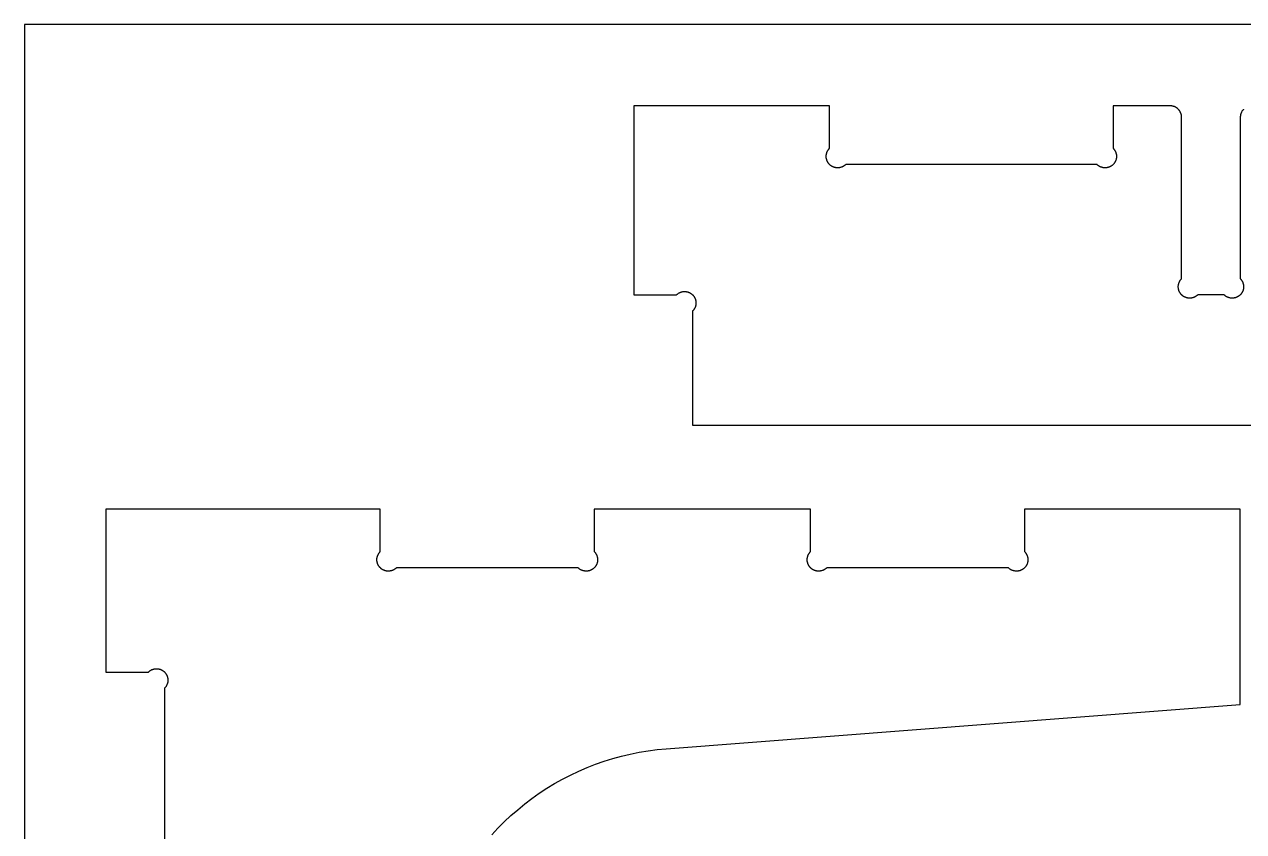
# Model space of a CAD drawing. Header units: millimetres. Extents: x 1594 to 2814, y -1671 to 729.
# Drawn here: x 1593.7 to 1967.7, y 481.4 to 729.2 of the extents above; entities that cross this region are included whole.
import ezdxf

# ---------------------------------------------------------------- set-up
doc = ezdxf.new("R2010")
doc.units = ezdxf.units.MM
doc.header["$MEASUREMENT"] = 0
doc.layers.add('CutOut', color=4, linetype='Continuous', true_color=0x00ffff)
doc.layers.add('frame', color=18, linetype='Continuous', true_color=0x000000)

msp = doc.modelspace()

# ---------------------------------------------------------------- linework, layer by layer
at = {"layer": 'CutOut'}
for p, q in [((1798.68, 704.17), (1780.68, 704.17)), ((1780.68, 704.17), (1780.68, 646.17)), ((1817.78, 704.17), (1798.68, 704.17)), ((1840.68, 704.17), (1817.78, 704.17)), ((1840.68, 691.12), (1840.68, 704.17)), ((1945.18, 704.17), (1927.68, 704.17)), ((1927.68, 704.17), (1927.68, 691.12)), ((1945.3, 704.17), (1945.18, 704.17)), ((1945.42, 704.16), (1945.3, 704.17)), ((1945.54, 704.15), (1945.42, 704.16)), ((1945.66, 704.14), (1945.54, 704.15)), ((1945.77, 704.12), (1945.66, 704.14)), ((1945.89, 704.1), (1945.77, 704.12)), ((1946.01, 704.07), (1945.89, 704.1)), ((1946.12, 704.04), (1946.01, 704.07)), ((1946.24, 704.01), (1946.12, 704.04)), ((1946.35, 703.97), (1946.24, 704.01)), ((1946.46, 703.93), (1946.35, 703.97)), ((1946.57, 703.88), (1946.46, 703.93)), ((1946.68, 703.83), (1946.57, 703.88)), ((1946.79, 703.78), (1946.68, 703.83)), ((1946.89, 703.72), (1946.79, 703.78)), ((1947, 703.66), (1946.89, 703.72)), ((1947.1, 703.6), (1947, 703.66)), ((1947.2, 703.53), (1947.1, 703.6)), ((1947.29, 703.46), (1947.2, 703.53)), ((1947.39, 703.39), (1947.29, 703.46)), ((1947.48, 703.31), (1947.39, 703.39)), ((1947.57, 703.23), (1947.48, 703.31)), ((1947.65, 703.15), (1947.57, 703.23)), ((1947.74, 703.06), (1947.65, 703.15)), ((1947.82, 702.97), (1947.74, 703.06)), ((1947.89, 702.88), (1947.82, 702.97)), ((1947.97, 702.79), (1947.89, 702.88)), ((1948.04, 702.69), (1947.97, 702.79)), ((1948.11, 702.59), (1948.04, 702.69)), ((1948.17, 702.49), (1948.11, 702.59)), ((1948.23, 702.39), (1948.17, 702.49)), ((1948.29, 702.28), (1948.23, 702.39)), ((1948.34, 702.18), (1948.29, 702.28)), ((1948.39, 702.07), (1948.34, 702.18)), ((1948.44, 701.96), (1948.39, 702.07)), ((1948.48, 701.85), (1948.44, 701.96)), ((1948.52, 701.73), (1948.48, 701.85)), ((1948.55, 701.62), (1948.52, 701.73)), ((1948.58, 701.5), (1948.55, 701.62)), ((1948.61, 701.39), (1948.58, 701.5)), ((1948.63, 701.27), (1948.61, 701.39)), ((1948.65, 701.15), (1948.63, 701.27)), ((1948.66, 701.03), (1948.65, 701.15)), ((1948.67, 700.91), (1948.66, 701.03)), ((1948.68, 700.79), (1948.67, 700.91)), ((1948.68, 700.67), (1948.68, 700.79)), ((1948.68, 682.67), (1948.68, 700.67)), ((1966.69, 700.91), (1966.68, 700.79)), ((1966.68, 700.79), (1966.68, 700.67)), ((1966.68, 700.67), (1966.68, 682.67)), ((1966.7, 701.03), (1966.69, 700.91)), ((1966.71, 701.15), (1966.7, 701.03)), ((1966.73, 701.27), (1966.71, 701.15)), ((1966.75, 701.39), (1966.73, 701.27)), ((1966.78, 701.5), (1966.75, 701.39)), ((1966.81, 701.62), (1966.78, 701.5)), ((1966.84, 701.73), (1966.81, 701.62)), ((1966.88, 701.85), (1966.84, 701.73)), ((1966.92, 701.96), (1966.88, 701.85)), ((1966.97, 702.07), (1966.92, 701.96)), ((1967.02, 702.18), (1966.97, 702.07)), ((1967.07, 702.28), (1967.02, 702.18)), ((1967.13, 702.39), (1967.07, 702.28)), ((1967.19, 702.49), (1967.13, 702.39)), ((1967.25, 702.59), (1967.19, 702.49)), ((1967.32, 702.69), (1967.25, 702.59)), ((1967.39, 702.79), (1967.32, 702.69)), ((1967.46, 702.88), (1967.39, 702.79)), ((1967.54, 702.97), (1967.46, 702.88)), ((1967.62, 703.06), (1967.54, 702.97)), ((1967.7, 703.15), (1967.62, 703.06)), ((1839.65, 688.62), (1839.66, 688.74)), ((1839.66, 688.5), (1839.65, 688.62)), ((1839.66, 688.86), (1839.67, 688.98)), ((1839.66, 688.74), (1839.66, 688.86)), ((1839.66, 688.38), (1839.66, 688.5)), ((1839.68, 688.26), (1839.66, 688.38)), ((1839.67, 688.98), (1839.68, 689.1)), ((1839.68, 689.1), (1839.7, 689.22)), ((1839.69, 688.14), (1839.68, 688.26)), ((1839.7, 689.22), (1839.72, 689.34)), ((1839.72, 689.34), (1839.75, 689.46)), ((1839.75, 689.46), (1839.78, 689.57)), ((1839.78, 689.57), (1839.81, 689.69)), ((1839.81, 689.69), (1839.85, 689.8)), ((1839.85, 689.8), (1839.89, 689.92)), ((1839.89, 689.92), (1839.94, 690.03)), ((1839.94, 690.03), (1839.99, 690.14)), ((1839.99, 690.14), (1840.04, 690.25)), ((1840.04, 690.25), (1840.1, 690.35)), ((1840.1, 690.35), (1840.16, 690.46)), ((1840.16, 690.46), (1840.22, 690.56)), ((1840.22, 690.56), (1840.29, 690.66)), ((1840.29, 690.66), (1840.36, 690.76)), ((1840.36, 690.76), (1840.44, 690.85)), ((1840.44, 690.85), (1840.51, 690.95)), ((1840.51, 690.95), (1840.6, 691.04)), ((1840.6, 691.04), (1840.68, 691.12)), ((1927.68, 691.12), (1927.76, 691.04)), ((1927.76, 691.04), (1927.84, 690.95)), ((1927.84, 690.95), (1927.92, 690.85)), ((1927.92, 690.85), (1928, 690.76)), ((1928, 690.76), (1928.07, 690.66)), ((1928.07, 690.66), (1928.14, 690.56)), ((1928.14, 690.56), (1928.2, 690.46)), ((1928.2, 690.46), (1928.26, 690.35)), ((1928.26, 690.35), (1928.32, 690.25)), ((1928.32, 690.25), (1928.37, 690.14)), ((1928.37, 690.14), (1928.42, 690.03)), ((1928.42, 690.03), (1928.47, 689.92)), ((1928.47, 689.92), (1928.51, 689.8)), ((1928.51, 689.8), (1928.55, 689.69)), ((1928.55, 689.69), (1928.58, 689.57)), ((1928.58, 689.57), (1928.61, 689.46)), ((1928.61, 689.46), (1928.64, 689.34)), ((1928.64, 689.34), (1928.66, 689.22)), ((1928.66, 689.22), (1928.68, 689.1)), ((1928.68, 688.26), (1928.67, 688.14)), ((1928.68, 689.1), (1928.69, 688.98)), ((1928.69, 688.38), (1928.68, 688.26)), ((1928.69, 688.98), (1928.7, 688.86)), ((1928.7, 688.5), (1928.69, 688.38)), ((1928.7, 688.86), (1928.7, 688.74)), ((1928.7, 688.74), (1928.7, 688.62)), ((1928.7, 688.62), (1928.7, 688.5)), ((1839.71, 688.02), (1839.69, 688.14)), ((1839.74, 687.9), (1839.71, 688.02)), ((1839.76, 687.78), (1839.74, 687.9)), ((1839.8, 687.66), (1839.76, 687.78)), ((1839.83, 687.55), (1839.8, 687.66)), ((1839.87, 687.43), (1839.83, 687.55)), ((1839.91, 687.32), (1839.87, 687.43)), ((1839.96, 687.21), (1839.91, 687.32)), ((1840.01, 687.1), (1839.96, 687.21)), ((1840.07, 686.99), (1840.01, 687.1)), ((1840.13, 686.89), (1840.07, 686.99)), ((1840.19, 686.79), (1840.13, 686.89)), ((1840.26, 686.68), (1840.19, 686.79)), ((1840.33, 686.59), (1840.26, 686.68)), ((1840.4, 686.49), (1840.33, 686.59)), ((1840.48, 686.4), (1840.4, 686.49)), ((1840.55, 686.3), (1840.48, 686.4)), ((1840.64, 686.22), (1840.55, 686.3)), ((1840.72, 686.13), (1840.64, 686.22)), ((1840.81, 686.05), (1840.72, 686.13)), ((1840.9, 685.97), (1840.81, 686.05)), ((1841, 685.89), (1840.9, 685.97)), ((1841.09, 685.82), (1841, 685.89)), ((1841.19, 685.75), (1841.09, 685.82)), ((1841.29, 685.68), (1841.19, 685.75)), ((1841.4, 685.62), (1841.29, 685.68)), ((1841.5, 685.56), (1841.4, 685.62)), ((1841.61, 685.51), (1841.5, 685.56)), ((1841.72, 685.46), (1841.61, 685.51)), ((1841.83, 685.41), (1841.72, 685.46)), ((1841.94, 685.36), (1841.83, 685.41)), ((1842.06, 685.32), (1841.94, 685.36)), ((1842.17, 685.29), (1842.06, 685.32)), ((1842.29, 685.26), (1842.17, 685.29)), ((1842.4, 685.23), (1842.29, 685.26)), ((1842.52, 685.21), (1842.4, 685.23)), ((1842.64, 685.19), (1842.52, 685.21)), ((1842.76, 685.17), (1842.64, 685.19)), ((1842.88, 685.16), (1842.76, 685.17)), ((1843, 685.15), (1842.88, 685.16)), ((1843.12, 685.15), (1843, 685.15)), ((1843.24, 685.15), (1843.12, 685.15)), ((1843.37, 685.15), (1843.24, 685.15)), ((1843.49, 685.16), (1843.37, 685.15)), ((1843.61, 685.18), (1843.49, 685.16)), ((1843.73, 685.19), (1843.61, 685.18)), ((1843.84, 685.22), (1843.73, 685.19)), ((1843.96, 685.24), (1843.84, 685.22)), ((1844.08, 685.27), (1843.96, 685.24)), ((1844.2, 685.31), (1844.08, 685.27)), ((1844.31, 685.34), (1844.2, 685.31)), ((1844.42, 685.39), (1844.31, 685.34)), ((1844.54, 685.43), (1844.42, 685.39)), ((1844.65, 685.48), (1844.54, 685.43)), ((1844.75, 685.53), (1844.65, 685.48)), ((1844.86, 685.59), (1844.75, 685.53)), ((1844.96, 685.65), (1844.86, 685.59)), ((1845.07, 685.72), (1844.96, 685.65)), ((1845.17, 685.78), (1845.07, 685.72)), ((1845.26, 685.86), (1845.17, 685.78)), ((1845.36, 685.93), (1845.26, 685.86)), ((1845.45, 686.01), (1845.36, 685.93)), ((1845.54, 686.09), (1845.45, 686.01)), ((1845.63, 686.17), (1845.54, 686.09)), ((1868.37, 686.17), (1845.63, 686.17)), ((1886.37, 686.17), (1868.37, 686.17)), ((1922.73, 686.17), (1886.37, 686.17)), ((1922.82, 686.09), (1922.73, 686.17)), ((1922.91, 686.01), (1922.82, 686.09)), ((1923, 685.93), (1922.91, 686.01)), ((1923.09, 685.86), (1923, 685.93)), ((1923.19, 685.78), (1923.09, 685.86)), ((1923.29, 685.72), (1923.19, 685.78)), ((1923.39, 685.65), (1923.29, 685.72)), ((1923.5, 685.59), (1923.39, 685.65)), ((1923.6, 685.53), (1923.5, 685.59)), ((1923.71, 685.48), (1923.6, 685.53)), ((1923.82, 685.43), (1923.71, 685.48)), ((1923.94, 685.39), (1923.82, 685.43)), ((1924.05, 685.34), (1923.94, 685.39)), ((1924.16, 685.31), (1924.05, 685.34)), ((1924.28, 685.27), (1924.16, 685.31)), ((1924.4, 685.24), (1924.28, 685.27)), ((1924.51, 685.22), (1924.4, 685.24)), ((1924.63, 685.19), (1924.51, 685.22)), ((1924.75, 685.18), (1924.63, 685.19)), ((1924.87, 685.16), (1924.75, 685.18)), ((1924.99, 685.15), (1924.87, 685.16)), ((1925.11, 685.15), (1924.99, 685.15)), ((1925.23, 685.15), (1925.11, 685.15)), ((1925.36, 685.15), (1925.23, 685.15)), ((1925.48, 685.16), (1925.36, 685.15)), ((1925.6, 685.17), (1925.48, 685.16)), ((1925.72, 685.19), (1925.6, 685.17)), ((1925.84, 685.21), (1925.72, 685.19)), ((1925.95, 685.23), (1925.84, 685.21)), ((1926.07, 685.26), (1925.95, 685.23)), ((1926.19, 685.29), (1926.07, 685.26)), ((1926.3, 685.32), (1926.19, 685.29)), ((1926.42, 685.36), (1926.3, 685.32)), ((1926.53, 685.41), (1926.42, 685.36)), ((1926.64, 685.46), (1926.53, 685.41)), ((1926.75, 685.51), (1926.64, 685.46)), ((1926.86, 685.56), (1926.75, 685.51)), ((1926.96, 685.62), (1926.86, 685.56)), ((1927.07, 685.68), (1926.96, 685.62)), ((1927.17, 685.75), (1927.07, 685.68)), ((1927.27, 685.82), (1927.17, 685.75)), ((1927.36, 685.89), (1927.27, 685.82)), ((1927.46, 685.97), (1927.36, 685.89)), ((1927.55, 686.05), (1927.46, 685.97)), ((1927.64, 686.13), (1927.55, 686.05)), ((1927.72, 686.22), (1927.64, 686.13)), ((1927.8, 686.3), (1927.72, 686.22)), ((1927.88, 686.4), (1927.8, 686.3)), ((1927.96, 686.49), (1927.88, 686.4)), ((1928.03, 686.59), (1927.96, 686.49)), ((1928.1, 686.68), (1928.03, 686.59)), ((1928.17, 686.79), (1928.1, 686.68)), ((1928.23, 686.89), (1928.17, 686.79)), ((1928.29, 686.99), (1928.23, 686.89)), ((1928.34, 687.1), (1928.29, 686.99)), ((1928.4, 687.21), (1928.34, 687.1)), ((1928.44, 687.32), (1928.4, 687.21)), ((1928.49, 687.43), (1928.44, 687.32)), ((1928.53, 687.55), (1928.49, 687.43)), ((1928.56, 687.66), (1928.53, 687.55)), ((1928.6, 687.78), (1928.56, 687.66)), ((1928.62, 687.9), (1928.6, 687.78)), ((1928.65, 688.02), (1928.62, 687.9)), ((1928.67, 688.14), (1928.65, 688.02)), ((1948.68, 651.12), (1948.68, 682.67)), ((1966.68, 682.67), (1966.68, 651.12)), ((1948.36, 650.76), (1948.44, 650.85)), ((1948.44, 650.85), (1948.51, 650.95)), ((1948.51, 650.95), (1948.6, 651.04)), ((1948.6, 651.04), (1948.68, 651.12)), ((1966.68, 651.12), (1966.76, 651.04)), ((1966.76, 651.04), (1966.84, 650.95)), ((1966.84, 650.95), (1966.92, 650.85)), ((1966.92, 650.85), (1967, 650.76)), ((1795.16, 647.04), (1795.28, 647.07)), ((1795.28, 647.07), (1795.4, 647.1)), ((1795.4, 647.1), (1795.51, 647.13)), ((1795.51, 647.13), (1795.63, 647.15)), ((1795.63, 647.15), (1795.75, 647.17)), ((1795.75, 647.17), (1795.87, 647.18)), ((1795.87, 647.18), (1795.99, 647.19)), ((1795.99, 647.19), (1796.11, 647.2)), ((1796.11, 647.2), (1796.23, 647.2)), ((1796.23, 647.2), (1796.36, 647.19)), ((1796.36, 647.19), (1796.48, 647.19)), ((1796.48, 647.19), (1796.6, 647.18)), ((1796.6, 647.18), (1796.72, 647.16)), ((1796.72, 647.16), (1796.84, 647.14)), ((1796.84, 647.14), (1796.95, 647.12)), ((1796.95, 647.12), (1797.07, 647.09)), ((1797.07, 647.09), (1797.19, 647.06)), ((1947.65, 648.62), (1947.66, 648.74)), ((1947.66, 648.5), (1947.65, 648.62)), ((1947.66, 648.86), (1947.67, 648.98)), ((1947.66, 648.74), (1947.66, 648.86)), ((1947.66, 648.38), (1947.66, 648.5)), ((1947.68, 648.26), (1947.66, 648.38)), ((1947.67, 648.98), (1947.68, 649.1)), ((1947.68, 649.1), (1947.7, 649.22)), ((1947.69, 648.14), (1947.68, 648.26)), ((1947.71, 648.02), (1947.69, 648.14)), ((1947.7, 649.22), (1947.72, 649.34)), ((1947.74, 647.9), (1947.71, 648.02)), ((1947.72, 649.34), (1947.75, 649.46)), ((1947.76, 647.78), (1947.74, 647.9)), ((1947.75, 649.46), (1947.78, 649.57)), ((1947.8, 647.66), (1947.76, 647.78)), ((1947.78, 649.57), (1947.81, 649.69)), ((1947.83, 647.55), (1947.8, 647.66)), ((1947.81, 649.69), (1947.85, 649.8)), ((1947.87, 647.43), (1947.83, 647.55)), ((1947.85, 649.8), (1947.89, 649.92)), ((1947.91, 647.32), (1947.87, 647.43)), ((1947.89, 649.92), (1947.94, 650.03)), ((1947.96, 647.21), (1947.91, 647.32)), ((1947.94, 650.03), (1947.99, 650.14)), ((1948.01, 647.1), (1947.96, 647.21)), ((1947.99, 650.14), (1948.04, 650.25)), ((1948.07, 646.99), (1948.01, 647.1)), ((1948.04, 650.25), (1948.1, 650.35)), ((1948.1, 650.35), (1948.16, 650.46)), ((1948.16, 650.46), (1948.22, 650.56)), ((1948.22, 650.56), (1948.29, 650.66)), ((1948.29, 650.66), (1948.36, 650.76)), ((1967, 650.76), (1967.07, 650.66)), ((1967.07, 650.66), (1967.14, 650.56)), ((1967.14, 650.56), (1967.2, 650.46)), ((1967.2, 650.46), (1967.26, 650.35)), ((1967.26, 650.35), (1967.32, 650.25)), ((1967.34, 647.1), (1967.29, 646.99)), ((1967.32, 650.25), (1967.37, 650.14)), ((1967.4, 647.21), (1967.34, 647.1)), ((1967.37, 650.14), (1967.42, 650.03)), ((1967.44, 647.32), (1967.4, 647.21)), ((1967.42, 650.03), (1967.47, 649.92)), ((1967.49, 647.43), (1967.44, 647.32)), ((1967.47, 649.92), (1967.51, 649.8)), ((1967.53, 647.55), (1967.49, 647.43)), ((1967.51, 649.8), (1967.55, 649.69)), ((1967.56, 647.66), (1967.53, 647.55)), ((1967.55, 649.69), (1967.58, 649.57)), ((1967.6, 647.78), (1967.56, 647.66)), ((1967.58, 649.57), (1967.61, 649.46)), ((1967.62, 647.9), (1967.6, 647.78)), ((1967.61, 649.46), (1967.64, 649.34)), ((1967.65, 648.02), (1967.62, 647.9)), ((1967.64, 649.34), (1967.66, 649.22)), ((1967.67, 648.14), (1967.65, 648.02)), ((1967.66, 649.22), (1967.68, 649.1)), ((1967.68, 648.26), (1967.67, 648.14)), ((1967.68, 649.1), (1967.69, 648.98)), ((1967.69, 648.38), (1967.68, 648.26)), ((1967.69, 648.98), (1967.7, 648.86)), ((1967.7, 648.5), (1967.69, 648.38)), ((1967.7, 648.86), (1967.7, 648.74)), ((1967.7, 648.74), (1967.7, 648.62)), ((1967.7, 648.62), (1967.7, 648.5)), ((1780.68, 646.17), (1793.73, 646.17)), ((1793.73, 646.17), (1793.82, 646.26)), ((1793.82, 646.26), (1793.91, 646.34)), ((1793.91, 646.34), (1794, 646.42)), ((1794, 646.42), (1794.09, 646.49)), ((1794.09, 646.49), (1794.19, 646.56)), ((1794.19, 646.56), (1794.29, 646.63)), ((1794.29, 646.63), (1794.39, 646.69)), ((1794.39, 646.69), (1794.5, 646.75)), ((1794.5, 646.75), (1794.6, 646.81)), ((1794.6, 646.81), (1794.71, 646.86)), ((1794.71, 646.86), (1794.82, 646.91)), ((1794.82, 646.91), (1794.94, 646.96)), ((1794.94, 646.96), (1795.05, 647)), ((1795.05, 647), (1795.16, 647.04)), ((1797.19, 647.06), (1797.3, 647.02)), ((1797.3, 647.02), (1797.42, 646.98)), ((1797.42, 646.98), (1797.53, 646.94)), ((1797.53, 646.94), (1797.64, 646.89)), ((1797.64, 646.89), (1797.75, 646.84)), ((1797.75, 646.84), (1797.86, 646.78)), ((1797.86, 646.78), (1797.96, 646.72)), ((1797.96, 646.72), (1798.07, 646.66)), ((1798.07, 646.66), (1798.17, 646.6)), ((1798.17, 646.6), (1798.27, 646.53)), ((1798.27, 646.53), (1798.36, 646.45)), ((1798.36, 646.45), (1798.46, 646.38)), ((1798.46, 646.38), (1798.55, 646.3)), ((1798.55, 646.3), (1798.64, 646.22)), ((1798.64, 646.22), (1798.72, 646.13)), ((1798.72, 646.13), (1798.8, 646.04)), ((1798.8, 646.04), (1798.88, 645.95)), ((1798.88, 645.95), (1798.96, 645.86)), ((1798.96, 645.86), (1799.03, 645.76)), ((1799.03, 645.76), (1799.1, 645.66)), ((1799.1, 645.66), (1799.17, 645.56)), ((1799.17, 645.56), (1799.23, 645.46)), ((1799.23, 645.46), (1799.29, 645.35)), ((1799.29, 645.35), (1799.34, 645.24)), ((1799.34, 645.24), (1799.4, 645.13)), ((1799.4, 645.13), (1799.44, 645.02)), ((1799.44, 645.02), (1799.49, 644.91)), ((1799.49, 644.91), (1799.53, 644.8)), ((1799.53, 644.8), (1799.56, 644.68)), ((1799.56, 644.68), (1799.6, 644.56)), ((1799.6, 644.56), (1799.62, 644.45)), ((1799.62, 644.45), (1799.65, 644.33)), ((1799.65, 644.33), (1799.67, 644.21)), ((1799.67, 644.21), (1799.68, 644.09)), ((1799.68, 644.09), (1799.69, 643.97)), ((1799.69, 643.37), (1799.68, 643.25)), ((1799.69, 643.97), (1799.7, 643.85)), ((1799.7, 643.49), (1799.69, 643.37)), ((1799.7, 643.85), (1799.7, 643.73)), ((1799.7, 643.73), (1799.7, 643.61)), ((1799.7, 643.61), (1799.7, 643.49)), ((1948.13, 646.89), (1948.07, 646.99)), ((1948.19, 646.79), (1948.13, 646.89)), ((1948.26, 646.68), (1948.19, 646.79)), ((1948.33, 646.59), (1948.26, 646.68)), ((1948.4, 646.49), (1948.33, 646.59)), ((1948.48, 646.4), (1948.4, 646.49)), ((1948.55, 646.3), (1948.48, 646.4)), ((1948.64, 646.22), (1948.55, 646.3)), ((1948.72, 646.13), (1948.64, 646.22)), ((1948.81, 646.05), (1948.72, 646.13)), ((1948.9, 645.97), (1948.81, 646.05)), ((1949, 645.89), (1948.9, 645.97)), ((1949.09, 645.82), (1949, 645.89)), ((1949.19, 645.75), (1949.09, 645.82)), ((1949.29, 645.68), (1949.19, 645.75)), ((1949.4, 645.62), (1949.29, 645.68)), ((1949.5, 645.56), (1949.4, 645.62)), ((1949.61, 645.51), (1949.5, 645.56)), ((1949.72, 645.46), (1949.61, 645.51)), ((1949.83, 645.41), (1949.72, 645.46)), ((1949.94, 645.36), (1949.83, 645.41)), ((1950.06, 645.32), (1949.94, 645.36)), ((1950.17, 645.29), (1950.06, 645.32)), ((1950.29, 645.26), (1950.17, 645.29)), ((1950.4, 645.23), (1950.29, 645.26)), ((1950.52, 645.21), (1950.4, 645.23)), ((1950.64, 645.19), (1950.52, 645.21)), ((1950.76, 645.17), (1950.64, 645.19)), ((1950.88, 645.16), (1950.76, 645.17)), ((1951, 645.15), (1950.88, 645.16)), ((1951.12, 645.15), (1951, 645.15)), ((1951.24, 645.15), (1951.12, 645.15)), ((1951.37, 645.15), (1951.24, 645.15)), ((1951.49, 645.16), (1951.37, 645.15)), ((1951.61, 645.18), (1951.49, 645.16)), ((1951.73, 645.19), (1951.61, 645.18)), ((1951.84, 645.22), (1951.73, 645.19)), ((1951.96, 645.24), (1951.84, 645.22)), ((1952.08, 645.27), (1951.96, 645.24)), ((1952.2, 645.31), (1952.08, 645.27)), ((1952.31, 645.34), (1952.2, 645.31)), ((1952.42, 645.39), (1952.31, 645.34)), ((1952.54, 645.43), (1952.42, 645.39)), ((1952.65, 645.48), (1952.54, 645.43)), ((1952.75, 645.53), (1952.65, 645.48)), ((1952.86, 645.59), (1952.75, 645.53)), ((1952.96, 645.65), (1952.86, 645.59)), ((1953.07, 645.72), (1952.96, 645.65)), ((1953.17, 645.78), (1953.07, 645.72)), ((1953.26, 645.86), (1953.17, 645.78)), ((1953.36, 645.93), (1953.26, 645.86)), ((1953.45, 646.01), (1953.36, 645.93)), ((1953.54, 646.09), (1953.45, 646.01)), ((1953.63, 646.17), (1953.54, 646.09)), ((1961.73, 646.17), (1953.63, 646.17)), ((1961.82, 646.09), (1961.73, 646.17)), ((1961.91, 646.01), (1961.82, 646.09)), ((1962, 645.93), (1961.91, 646.01)), ((1962.09, 645.86), (1962, 645.93)), ((1962.19, 645.78), (1962.09, 645.86)), ((1962.29, 645.72), (1962.19, 645.78)), ((1962.39, 645.65), (1962.29, 645.72)), ((1962.5, 645.59), (1962.39, 645.65)), ((1962.6, 645.53), (1962.5, 645.59)), ((1962.71, 645.48), (1962.6, 645.53)), ((1962.82, 645.43), (1962.71, 645.48)), ((1962.94, 645.39), (1962.82, 645.43)), ((1963.05, 645.34), (1962.94, 645.39)), ((1963.16, 645.31), (1963.05, 645.34)), ((1963.28, 645.27), (1963.16, 645.31)), ((1963.4, 645.24), (1963.28, 645.27)), ((1963.51, 645.22), (1963.4, 645.24)), ((1963.63, 645.19), (1963.51, 645.22)), ((1963.75, 645.18), (1963.63, 645.19)), ((1963.87, 645.16), (1963.75, 645.18)), ((1963.99, 645.15), (1963.87, 645.16)), ((1964.11, 645.15), (1963.99, 645.15)), ((1964.23, 645.15), (1964.11, 645.15)), ((1964.36, 645.15), (1964.23, 645.15)), ((1964.48, 645.16), (1964.36, 645.15)), ((1964.6, 645.17), (1964.48, 645.16)), ((1964.72, 645.19), (1964.6, 645.17)), ((1964.84, 645.21), (1964.72, 645.19)), ((1964.95, 645.23), (1964.84, 645.21)), ((1965.07, 645.26), (1964.95, 645.23)), ((1965.19, 645.29), (1965.07, 645.26)), ((1965.3, 645.32), (1965.19, 645.29)), ((1965.42, 645.36), (1965.3, 645.32)), ((1965.53, 645.41), (1965.42, 645.36)), ((1965.64, 645.46), (1965.53, 645.41)), ((1965.75, 645.51), (1965.64, 645.46)), ((1965.86, 645.56), (1965.75, 645.51)), ((1965.96, 645.62), (1965.86, 645.56)), ((1966.07, 645.68), (1965.96, 645.62)), ((1966.17, 645.75), (1966.07, 645.68)), ((1966.27, 645.82), (1966.17, 645.75)), ((1966.36, 645.89), (1966.27, 645.82)), ((1966.46, 645.97), (1966.36, 645.89)), ((1966.55, 646.05), (1966.46, 645.97)), ((1966.64, 646.13), (1966.55, 646.05)), ((1966.72, 646.22), (1966.64, 646.13)), ((1966.8, 646.3), (1966.72, 646.22)), ((1966.88, 646.4), (1966.8, 646.3)), ((1966.96, 646.49), (1966.88, 646.4)), ((1967.03, 646.59), (1966.96, 646.49)), ((1967.1, 646.68), (1967.03, 646.59)), ((1967.17, 646.79), (1967.1, 646.68)), ((1967.23, 646.89), (1967.17, 646.79)), ((1967.29, 646.99), (1967.23, 646.89)), ((1798.76, 641.31), (1798.68, 641.22)), ((1798.68, 641.22), (1798.68, 637.17)), ((1798.84, 641.4), (1798.76, 641.31)), ((1798.92, 641.49), (1798.84, 641.4)), ((1799, 641.59), (1798.92, 641.49)), ((1799.07, 641.69), (1799, 641.59)), ((1799.14, 641.79), (1799.07, 641.69)), ((1799.2, 641.89), (1799.14, 641.79)), ((1799.26, 641.99), (1799.2, 641.89)), ((1799.32, 642.1), (1799.26, 641.99)), ((1799.37, 642.21), (1799.32, 642.1)), ((1799.42, 642.32), (1799.37, 642.21)), ((1799.47, 642.43), (1799.42, 642.32)), ((1799.51, 642.54), (1799.47, 642.43)), ((1799.55, 642.66), (1799.51, 642.54)), ((1799.58, 642.77), (1799.55, 642.66)), ((1799.61, 642.89), (1799.58, 642.77)), ((1799.64, 643.01), (1799.61, 642.89)), ((1799.66, 643.13), (1799.64, 643.01)), ((1799.68, 643.25), (1799.66, 643.13)), ((1798.68, 637.17), (1798.68, 606.17)), ((1798.68, 606.17), (1945.18, 606.17)), ((1945.18, 606.17), (1970.18, 606.17)), ((1636.68, 580.41), (1618.68, 580.41)), ((1618.68, 580.41), (1618.68, 530.41)), ((1702.85, 580.41), (1636.68, 580.41)), ((1702.85, 567.36), (1702.85, 580.41)), ((1834.85, 580.41), (1768.51, 580.41)), ((1768.51, 580.41), (1768.51, 567.36)), ((1834.85, 567.36), (1834.85, 580.41)), ((1966.68, 580.41), (1900.51, 580.41)), ((1900.51, 580.41), (1900.51, 567.36)), ((1966.68, 520.41), (1966.68, 580.41)), ((1701.82, 564.85), (1701.83, 564.97)), ((1701.83, 564.73), (1701.82, 564.85)), ((1701.83, 565.09), (1701.84, 565.21)), ((1701.83, 564.97), (1701.83, 565.09)), ((1701.84, 565.21), (1701.85, 565.33)), ((1701.85, 565.33), (1701.87, 565.45)), ((1701.87, 565.45), (1701.89, 565.57)), ((1701.89, 565.57), (1701.92, 565.69)), ((1701.92, 565.69), (1701.95, 565.81)), ((1701.95, 565.81), (1701.98, 565.92)), ((1701.98, 565.92), (1702.02, 566.04)), ((1702.02, 566.04), (1702.06, 566.15)), ((1702.06, 566.15), (1702.11, 566.26)), ((1702.11, 566.26), (1702.16, 566.37)), ((1702.16, 566.37), (1702.21, 566.48)), ((1702.21, 566.48), (1702.27, 566.59)), ((1702.27, 566.59), (1702.33, 566.69)), ((1702.33, 566.69), (1702.39, 566.79)), ((1702.39, 566.79), (1702.46, 566.89)), ((1702.46, 566.89), (1702.53, 566.99)), ((1702.53, 566.99), (1702.61, 567.09)), ((1702.61, 567.09), (1702.68, 567.18)), ((1702.68, 567.18), (1702.77, 567.27)), ((1702.77, 567.27), (1702.85, 567.36)), ((1768.51, 567.36), (1768.59, 567.27)), ((1768.59, 567.27), (1768.67, 567.18)), ((1768.67, 567.18), (1768.75, 567.09)), ((1768.75, 567.09), (1768.83, 566.99)), ((1768.83, 566.99), (1768.9, 566.89)), ((1768.9, 566.89), (1768.97, 566.79)), ((1768.97, 566.79), (1769.03, 566.69)), ((1769.03, 566.69), (1769.09, 566.59)), ((1769.09, 566.59), (1769.15, 566.48)), ((1769.15, 566.48), (1769.2, 566.37)), ((1769.2, 566.37), (1769.25, 566.26)), ((1769.25, 566.26), (1769.3, 566.15)), ((1769.3, 566.15), (1769.34, 566.04)), ((1769.34, 566.04), (1769.38, 565.92)), ((1769.38, 565.92), (1769.41, 565.81)), ((1769.41, 565.81), (1769.44, 565.69)), ((1769.44, 565.69), (1769.47, 565.57)), ((1769.47, 565.57), (1769.49, 565.45)), ((1769.49, 565.45), (1769.51, 565.33)), ((1769.51, 565.33), (1769.52, 565.21)), ((1769.52, 565.21), (1769.53, 565.09)), ((1769.53, 565.09), (1769.53, 564.97)), ((1769.53, 564.97), (1769.53, 564.85)), ((1769.53, 564.85), (1769.53, 564.73)), ((1833.82, 564.85), (1833.83, 564.97)), ((1833.83, 564.73), (1833.82, 564.85)), ((1833.83, 565.09), (1833.84, 565.21)), ((1833.83, 564.97), (1833.83, 565.09)), ((1833.84, 565.21), (1833.85, 565.33)), ((1833.85, 565.33), (1833.87, 565.45)), ((1833.87, 565.45), (1833.89, 565.57)), ((1833.89, 565.57), (1833.92, 565.69)), ((1833.92, 565.69), (1833.95, 565.81)), ((1833.95, 565.81), (1833.98, 565.92)), ((1833.98, 565.92), (1834.02, 566.04)), ((1834.02, 566.04), (1834.06, 566.15)), ((1834.06, 566.15), (1834.11, 566.26)), ((1834.11, 566.26), (1834.16, 566.37)), ((1834.16, 566.37), (1834.21, 566.48)), ((1834.21, 566.48), (1834.27, 566.59)), ((1834.27, 566.59), (1834.33, 566.69)), ((1834.33, 566.69), (1834.39, 566.79)), ((1834.39, 566.79), (1834.46, 566.89)), ((1834.46, 566.89), (1834.53, 566.99)), ((1834.53, 566.99), (1834.61, 567.09)), ((1834.61, 567.09), (1834.68, 567.18)), ((1834.68, 567.18), (1834.77, 567.27)), ((1834.77, 567.27), (1834.85, 567.36)), ((1900.51, 567.36), (1900.59, 567.27)), ((1900.59, 567.27), (1900.67, 567.18)), ((1900.67, 567.18), (1900.75, 567.09)), ((1900.75, 567.09), (1900.83, 566.99)), ((1900.83, 566.99), (1900.9, 566.89)), ((1900.9, 566.89), (1900.97, 566.79)), ((1900.97, 566.79), (1901.03, 566.69)), ((1901.03, 566.69), (1901.09, 566.59)), ((1901.09, 566.59), (1901.15, 566.48)), ((1901.15, 566.48), (1901.2, 566.37)), ((1901.2, 566.37), (1901.25, 566.26)), ((1901.25, 566.26), (1901.3, 566.15)), ((1901.3, 566.15), (1901.34, 566.04)), ((1901.34, 566.04), (1901.38, 565.92)), ((1901.38, 565.92), (1901.41, 565.81)), ((1901.41, 565.81), (1901.44, 565.69)), ((1901.44, 565.69), (1901.47, 565.57)), ((1901.47, 565.57), (1901.49, 565.45)), ((1901.49, 565.45), (1901.51, 565.33)), ((1901.51, 565.33), (1901.52, 565.21)), ((1901.52, 565.21), (1901.53, 565.09)), ((1901.53, 565.09), (1901.53, 564.97)), ((1901.53, 564.97), (1901.53, 564.85)), ((1901.53, 564.85), (1901.53, 564.73)), ((1701.83, 564.61), (1701.83, 564.73)), ((1701.85, 564.49), (1701.83, 564.61)), ((1701.86, 564.37), (1701.85, 564.49)), ((1701.88, 564.25), (1701.86, 564.37)), ((1701.91, 564.13), (1701.88, 564.25)), ((1701.93, 564.01), (1701.91, 564.13)), ((1701.97, 563.9), (1701.93, 564.01)), ((1702, 563.78), (1701.97, 563.9)), ((1702.04, 563.67), (1702, 563.78)), ((1702.08, 563.56), (1702.04, 563.67)), ((1702.13, 563.44), (1702.08, 563.56)), ((1702.18, 563.34), (1702.13, 563.44)), ((1702.24, 563.23), (1702.18, 563.34)), ((1702.3, 563.12), (1702.24, 563.23)), ((1702.36, 563.02), (1702.3, 563.12)), ((1702.43, 562.92), (1702.36, 563.02)), ((1702.5, 562.82), (1702.43, 562.92)), ((1702.57, 562.72), (1702.5, 562.82)), ((1702.65, 562.63), (1702.57, 562.72)), ((1702.72, 562.54), (1702.65, 562.63)), ((1702.81, 562.45), (1702.72, 562.54)), ((1702.89, 562.36), (1702.81, 562.45)), ((1702.98, 562.28), (1702.89, 562.36)), ((1703.07, 562.2), (1702.98, 562.28)), ((1703.17, 562.13), (1703.07, 562.2)), ((1703.26, 562.05), (1703.17, 562.13)), ((1703.36, 561.98), (1703.26, 562.05)), ((1703.46, 561.92), (1703.36, 561.98)), ((1703.57, 561.86), (1703.46, 561.92)), ((1703.67, 561.8), (1703.57, 561.86)), ((1703.78, 561.74), (1703.67, 561.8)), ((1703.89, 561.69), (1703.78, 561.74)), ((1704, 561.64), (1703.89, 561.69)), ((1704.11, 561.6), (1704, 561.64)), ((1704.23, 561.56), (1704.11, 561.6)), ((1704.34, 561.52), (1704.23, 561.56)), ((1704.46, 561.49), (1704.34, 561.52)), ((1704.57, 561.46), (1704.46, 561.49)), ((1704.69, 561.44), (1704.57, 561.46)), ((1704.81, 561.42), (1704.69, 561.44)), ((1704.93, 561.4), (1704.81, 561.42)), ((1705.05, 561.39), (1704.93, 561.4)), ((1705.17, 561.38), (1705.05, 561.39)), ((1705.29, 561.38), (1705.17, 561.38)), ((1705.41, 561.38), (1705.29, 561.38)), ((1705.54, 561.39), (1705.41, 561.38)), ((1705.66, 561.4), (1705.54, 561.39)), ((1705.78, 561.41), (1705.66, 561.4)), ((1705.9, 561.43), (1705.78, 561.41)), ((1706.01, 561.45), (1705.9, 561.43)), ((1706.13, 561.48), (1706.01, 561.45)), ((1706.25, 561.51), (1706.13, 561.48)), ((1706.37, 561.54), (1706.25, 561.51)), ((1706.48, 561.58), (1706.37, 561.54)), ((1706.59, 561.62), (1706.48, 561.58)), ((1706.71, 561.67), (1706.59, 561.62)), ((1706.82, 561.71), (1706.71, 561.67)), ((1706.92, 561.77), (1706.82, 561.71)), ((1707.03, 561.83), (1706.92, 561.77)), ((1707.13, 561.89), (1707.03, 561.83)), ((1707.24, 561.95), (1707.13, 561.89)), ((1707.34, 562.02), (1707.24, 561.95)), ((1707.43, 562.09), (1707.34, 562.02)), ((1707.53, 562.16), (1707.43, 562.09)), ((1707.62, 562.24), (1707.53, 562.16)), ((1707.71, 562.32), (1707.62, 562.24)), ((1707.8, 562.41), (1707.71, 562.32)), ((1763.56, 562.41), (1707.8, 562.41)), ((1763.65, 562.32), (1763.56, 562.41)), ((1763.74, 562.24), (1763.65, 562.32)), ((1763.83, 562.16), (1763.74, 562.24)), ((1763.92, 562.09), (1763.83, 562.16)), ((1764.02, 562.02), (1763.92, 562.09)), ((1764.12, 561.95), (1764.02, 562.02)), ((1764.22, 561.89), (1764.12, 561.95)), ((1764.33, 561.83), (1764.22, 561.89)), ((1764.43, 561.77), (1764.33, 561.83)), ((1764.54, 561.71), (1764.43, 561.77)), ((1764.65, 561.67), (1764.54, 561.71)), ((1764.77, 561.62), (1764.65, 561.67)), ((1764.88, 561.58), (1764.77, 561.62)), ((1764.99, 561.54), (1764.88, 561.58)), ((1765.11, 561.51), (1764.99, 561.54)), ((1765.23, 561.48), (1765.11, 561.51)), ((1765.34, 561.45), (1765.23, 561.48)), ((1765.46, 561.43), (1765.34, 561.45)), ((1765.58, 561.41), (1765.46, 561.43)), ((1765.7, 561.4), (1765.58, 561.41)), ((1765.82, 561.39), (1765.7, 561.4)), ((1765.94, 561.38), (1765.82, 561.39)), ((1766.06, 561.38), (1765.94, 561.38)), ((1766.19, 561.38), (1766.06, 561.38)), ((1766.31, 561.39), (1766.19, 561.38)), ((1766.43, 561.4), (1766.31, 561.39)), ((1766.55, 561.42), (1766.43, 561.4)), ((1766.67, 561.44), (1766.55, 561.42)), ((1766.78, 561.46), (1766.67, 561.44)), ((1766.9, 561.49), (1766.78, 561.46)), ((1767.02, 561.52), (1766.9, 561.49)), ((1767.13, 561.56), (1767.02, 561.52)), ((1767.25, 561.6), (1767.13, 561.56)), ((1767.36, 561.64), (1767.25, 561.6)), ((1767.47, 561.69), (1767.36, 561.64)), ((1767.58, 561.74), (1767.47, 561.69)), ((1767.69, 561.8), (1767.58, 561.74)), ((1767.79, 561.86), (1767.69, 561.8)), ((1767.9, 561.92), (1767.79, 561.86)), ((1768, 561.98), (1767.9, 561.92)), ((1768.1, 562.05), (1768, 561.98)), ((1768.19, 562.13), (1768.1, 562.05)), ((1768.29, 562.2), (1768.19, 562.13)), ((1768.38, 562.28), (1768.29, 562.2)), ((1768.47, 562.36), (1768.38, 562.28)), ((1768.55, 562.45), (1768.47, 562.36)), ((1768.63, 562.54), (1768.55, 562.45)), ((1768.71, 562.63), (1768.63, 562.54)), ((1768.79, 562.72), (1768.71, 562.63)), ((1768.86, 562.82), (1768.79, 562.72)), ((1768.93, 562.92), (1768.86, 562.82)), ((1769, 563.02), (1768.93, 562.92)), ((1769.06, 563.12), (1769, 563.02)), ((1769.12, 563.23), (1769.06, 563.12)), ((1769.17, 563.34), (1769.12, 563.23)), ((1769.23, 563.44), (1769.17, 563.34)), ((1769.27, 563.56), (1769.23, 563.44)), ((1769.32, 563.67), (1769.27, 563.56)), ((1769.36, 563.78), (1769.32, 563.67)), ((1769.39, 563.9), (1769.36, 563.78)), ((1769.43, 564.01), (1769.39, 563.9)), ((1769.45, 564.13), (1769.43, 564.01)), ((1769.48, 564.25), (1769.45, 564.13)), ((1769.5, 564.37), (1769.48, 564.25)), ((1769.51, 564.49), (1769.5, 564.37)), ((1769.52, 564.61), (1769.51, 564.49)), ((1769.53, 564.73), (1769.52, 564.61)), ((1833.83, 564.61), (1833.83, 564.73)), ((1833.85, 564.49), (1833.83, 564.61)), ((1833.86, 564.37), (1833.85, 564.49)), ((1833.88, 564.25), (1833.86, 564.37)), ((1833.91, 564.13), (1833.88, 564.25)), ((1833.93, 564.01), (1833.91, 564.13)), ((1833.97, 563.9), (1833.93, 564.01)), ((1834, 563.78), (1833.97, 563.9)), ((1834.04, 563.67), (1834, 563.78)), ((1834.08, 563.56), (1834.04, 563.67)), ((1834.13, 563.44), (1834.08, 563.56)), ((1834.18, 563.34), (1834.13, 563.44)), ((1834.24, 563.23), (1834.18, 563.34)), ((1834.3, 563.12), (1834.24, 563.23)), ((1834.36, 563.02), (1834.3, 563.12)), ((1834.43, 562.92), (1834.36, 563.02)), ((1834.5, 562.82), (1834.43, 562.92)), ((1834.57, 562.72), (1834.5, 562.82)), ((1834.65, 562.63), (1834.57, 562.72)), ((1834.72, 562.54), (1834.65, 562.63)), ((1834.81, 562.45), (1834.72, 562.54)), ((1834.89, 562.36), (1834.81, 562.45)), ((1834.98, 562.28), (1834.89, 562.36)), ((1835.07, 562.2), (1834.98, 562.28)), ((1835.17, 562.13), (1835.07, 562.2)), ((1835.26, 562.05), (1835.17, 562.13)), ((1835.36, 561.98), (1835.26, 562.05)), ((1835.46, 561.92), (1835.36, 561.98)), ((1835.57, 561.86), (1835.46, 561.92)), ((1835.67, 561.8), (1835.57, 561.86)), ((1835.78, 561.74), (1835.67, 561.8)), ((1835.89, 561.69), (1835.78, 561.74)), ((1836, 561.64), (1835.89, 561.69)), ((1836.11, 561.6), (1836, 561.64)), ((1836.23, 561.56), (1836.11, 561.6)), ((1836.34, 561.52), (1836.23, 561.56)), ((1836.46, 561.49), (1836.34, 561.52)), ((1836.57, 561.46), (1836.46, 561.49)), ((1836.69, 561.44), (1836.57, 561.46)), ((1836.81, 561.42), (1836.69, 561.44)), ((1836.93, 561.4), (1836.81, 561.42)), ((1837.05, 561.39), (1836.93, 561.4)), ((1837.17, 561.38), (1837.05, 561.39)), ((1837.29, 561.38), (1837.17, 561.38)), ((1837.41, 561.38), (1837.29, 561.38)), ((1837.54, 561.39), (1837.41, 561.38)), ((1837.66, 561.4), (1837.54, 561.39)), ((1837.78, 561.41), (1837.66, 561.4)), ((1837.9, 561.43), (1837.78, 561.41)), ((1838.01, 561.45), (1837.9, 561.43)), ((1838.13, 561.48), (1838.01, 561.45)), ((1838.25, 561.51), (1838.13, 561.48)), ((1838.37, 561.54), (1838.25, 561.51)), ((1838.48, 561.58), (1838.37, 561.54)), ((1838.59, 561.62), (1838.48, 561.58)), ((1838.71, 561.67), (1838.59, 561.62)), ((1838.82, 561.71), (1838.71, 561.67)), ((1838.92, 561.77), (1838.82, 561.71)), ((1839.03, 561.83), (1838.92, 561.77)), ((1839.13, 561.89), (1839.03, 561.83)), ((1839.24, 561.95), (1839.13, 561.89)), ((1839.34, 562.02), (1839.24, 561.95)), ((1839.43, 562.09), (1839.34, 562.02)), ((1839.53, 562.16), (1839.43, 562.09)), ((1839.62, 562.24), (1839.53, 562.16)), ((1839.71, 562.32), (1839.62, 562.24)), ((1839.8, 562.41), (1839.71, 562.32)), ((1895.56, 562.41), (1839.8, 562.41)), ((1895.65, 562.32), (1895.56, 562.41)), ((1895.74, 562.24), (1895.65, 562.32)), ((1895.83, 562.16), (1895.74, 562.24)), ((1895.92, 562.09), (1895.83, 562.16)), ((1896.02, 562.02), (1895.92, 562.09)), ((1896.12, 561.95), (1896.02, 562.02)), ((1896.22, 561.89), (1896.12, 561.95)), ((1896.33, 561.83), (1896.22, 561.89)), ((1896.43, 561.77), (1896.33, 561.83)), ((1896.54, 561.71), (1896.43, 561.77)), ((1896.65, 561.67), (1896.54, 561.71)), ((1896.77, 561.62), (1896.65, 561.67)), ((1896.88, 561.58), (1896.77, 561.62)), ((1896.99, 561.54), (1896.88, 561.58)), ((1897.11, 561.51), (1896.99, 561.54)), ((1897.23, 561.48), (1897.11, 561.51)), ((1897.34, 561.45), (1897.23, 561.48)), ((1897.46, 561.43), (1897.34, 561.45)), ((1897.58, 561.41), (1897.46, 561.43)), ((1897.7, 561.4), (1897.58, 561.41)), ((1897.82, 561.39), (1897.7, 561.4)), ((1897.94, 561.38), (1897.82, 561.39)), ((1898.06, 561.38), (1897.94, 561.38)), ((1898.19, 561.38), (1898.06, 561.38)), ((1898.31, 561.39), (1898.19, 561.38)), ((1898.43, 561.4), (1898.31, 561.39)), ((1898.55, 561.42), (1898.43, 561.4)), ((1898.67, 561.44), (1898.55, 561.42)), ((1898.78, 561.46), (1898.67, 561.44)), ((1898.9, 561.49), (1898.78, 561.46)), ((1899.02, 561.52), (1898.9, 561.49)), ((1899.13, 561.56), (1899.02, 561.52)), ((1899.25, 561.6), (1899.13, 561.56)), ((1899.36, 561.64), (1899.25, 561.6)), ((1899.47, 561.69), (1899.36, 561.64)), ((1899.58, 561.74), (1899.47, 561.69)), ((1899.69, 561.8), (1899.58, 561.74)), ((1899.79, 561.86), (1899.69, 561.8)), ((1899.9, 561.92), (1899.79, 561.86)), ((1900, 561.98), (1899.9, 561.92)), ((1900.1, 562.05), (1900, 561.98)), ((1900.19, 562.13), (1900.1, 562.05)), ((1900.29, 562.2), (1900.19, 562.13)), ((1900.38, 562.28), (1900.29, 562.2)), ((1900.47, 562.36), (1900.38, 562.28)), ((1900.55, 562.45), (1900.47, 562.36)), ((1900.63, 562.54), (1900.55, 562.45)), ((1900.71, 562.63), (1900.63, 562.54)), ((1900.79, 562.72), (1900.71, 562.63)), ((1900.86, 562.82), (1900.79, 562.72)), ((1900.93, 562.92), (1900.86, 562.82)), ((1901, 563.02), (1900.93, 562.92)), ((1901.06, 563.12), (1901, 563.02)), ((1901.12, 563.23), (1901.06, 563.12)), ((1901.17, 563.34), (1901.12, 563.23)), ((1901.23, 563.44), (1901.17, 563.34)), ((1901.27, 563.56), (1901.23, 563.44)), ((1901.32, 563.67), (1901.27, 563.56)), ((1901.36, 563.78), (1901.32, 563.67)), ((1901.39, 563.9), (1901.36, 563.78)), ((1901.43, 564.01), (1901.39, 563.9)), ((1901.45, 564.13), (1901.43, 564.01)), ((1901.48, 564.25), (1901.45, 564.13)), ((1901.5, 564.37), (1901.48, 564.25)), ((1901.51, 564.49), (1901.5, 564.37)), ((1901.52, 564.61), (1901.51, 564.49)), ((1901.53, 564.73), (1901.52, 564.61)), ((1632.71, 531.1), (1632.82, 531.15)), ((1632.82, 531.15), (1632.94, 531.19)), ((1632.94, 531.19), (1633.05, 531.24)), ((1633.05, 531.24), (1633.16, 531.27)), ((1633.16, 531.27), (1633.28, 531.31)), ((1633.28, 531.31), (1633.4, 531.34)), ((1633.4, 531.34), (1633.51, 531.36)), ((1633.51, 531.36), (1633.63, 531.38)), ((1633.63, 531.38), (1633.75, 531.4)), ((1633.75, 531.4), (1633.87, 531.42)), ((1633.87, 531.42), (1633.99, 531.43)), ((1633.99, 531.43), (1634.11, 531.43)), ((1634.11, 531.43), (1634.23, 531.43)), ((1634.23, 531.43), (1634.36, 531.43)), ((1634.36, 531.43), (1634.48, 531.42)), ((1634.48, 531.42), (1634.6, 531.41)), ((1634.6, 531.41), (1634.72, 531.39)), ((1634.72, 531.39), (1634.84, 531.37)), ((1634.84, 531.37), (1634.95, 531.35)), ((1634.95, 531.35), (1635.07, 531.32)), ((1635.07, 531.32), (1635.19, 531.29)), ((1635.19, 531.29), (1635.3, 531.25)), ((1635.3, 531.25), (1635.42, 531.21)), ((1635.42, 531.21), (1635.53, 531.17)), ((1635.53, 531.17), (1635.64, 531.12)), ((1635.64, 531.12), (1635.75, 531.07)), ((1618.68, 530.41), (1631.73, 530.41)), ((1631.73, 530.41), (1631.82, 530.49)), ((1631.82, 530.49), (1631.91, 530.57)), ((1631.91, 530.57), (1632, 530.65)), ((1632, 530.65), (1632.09, 530.72)), ((1632.09, 530.72), (1632.19, 530.79)), ((1632.19, 530.79), (1632.29, 530.86)), ((1632.29, 530.86), (1632.39, 530.93)), ((1632.39, 530.93), (1632.5, 530.99)), ((1632.5, 530.99), (1632.6, 531.04)), ((1632.6, 531.04), (1632.71, 531.1)), ((1635.75, 531.07), (1635.86, 531.02)), ((1635.86, 531.02), (1635.96, 530.96)), ((1635.96, 530.96), (1636.07, 530.89)), ((1636.07, 530.89), (1636.17, 530.83)), ((1636.17, 530.83), (1636.27, 530.76)), ((1636.27, 530.76), (1636.36, 530.69)), ((1636.36, 530.69), (1636.46, 530.61)), ((1636.46, 530.61), (1636.55, 530.53)), ((1636.55, 530.53), (1636.64, 530.45)), ((1636.64, 530.45), (1636.72, 530.36)), ((1636.72, 530.36), (1636.8, 530.27)), ((1636.8, 530.27), (1636.88, 530.18)), ((1636.88, 530.18), (1636.96, 530.09)), ((1636.96, 530.09), (1637.03, 529.99)), ((1637.03, 529.99), (1637.1, 529.89)), ((1637.1, 529.89), (1637.17, 529.79)), ((1637.17, 529.79), (1637.23, 529.69)), ((1637.23, 529.69), (1637.29, 529.58)), ((1637.29, 529.58), (1637.34, 529.48)), ((1637.34, 529.48), (1637.4, 529.37)), ((1637.4, 529.37), (1637.44, 529.26)), ((1637.44, 529.26), (1637.49, 529.14)), ((1637.49, 529.14), (1637.53, 529.03)), ((1637.53, 529.03), (1637.56, 528.91)), ((1637.56, 528.91), (1637.6, 528.8)), ((1637.6, 528.8), (1637.62, 528.68)), ((1637.62, 528.68), (1637.65, 528.56)), ((1637.65, 528.56), (1637.67, 528.44)), ((1637.68, 527.48), (1637.66, 527.36)), ((1637.67, 528.44), (1637.68, 528.32)), ((1637.68, 528.32), (1637.69, 528.2)), ((1637.69, 527.6), (1637.68, 527.48)), ((1637.69, 528.2), (1637.7, 528.08)), ((1637.7, 527.72), (1637.69, 527.6)), ((1637.7, 528.08), (1637.7, 527.96)), ((1637.7, 527.96), (1637.7, 527.84)), ((1637.7, 527.84), (1637.7, 527.72)), ((1636.76, 525.54), (1636.68, 525.46)), ((1636.68, 525.46), (1636.68, 444.41)), ((1636.84, 525.63), (1636.76, 525.54)), ((1636.92, 525.73), (1636.84, 525.63)), ((1637, 525.82), (1636.92, 525.73)), ((1637.07, 525.92), (1637, 525.82)), ((1637.14, 526.02), (1637.07, 525.92)), ((1637.2, 526.12), (1637.14, 526.02)), ((1637.26, 526.23), (1637.2, 526.12)), ((1637.32, 526.33), (1637.26, 526.23)), ((1637.37, 526.44), (1637.32, 526.33)), ((1637.42, 526.55), (1637.37, 526.44)), ((1637.47, 526.66), (1637.42, 526.55)), ((1637.51, 526.78), (1637.47, 526.66)), ((1637.55, 526.89), (1637.51, 526.78)), ((1637.58, 527.01), (1637.55, 526.89)), ((1637.61, 527.12), (1637.58, 527.01)), ((1637.64, 527.24), (1637.61, 527.12)), ((1637.66, 527.36), (1637.64, 527.24)), ((1790.54, 506.86), (1966.68, 520.41)), ((1776.85, 504.6), (1779.55, 505.24)), ((1779.55, 505.24), (1782.28, 505.79)), ((1782.28, 505.79), (1785.02, 506.24)), ((1785.02, 506.24), (1787.78, 506.6)), ((1787.78, 506.6), (1790.54, 506.86)), ((1766.3, 501.1), (1768.89, 502.11)), ((1768.89, 502.11), (1771.52, 503.03)), ((1771.52, 503.03), (1774.17, 503.86)), ((1774.17, 503.86), (1776.85, 504.6)), ((1756.34, 496.18), (1758.77, 497.54)), ((1758.77, 497.54), (1761.24, 498.81)), ((1761.24, 498.81), (1763.75, 500)), ((1763.75, 500), (1766.3, 501.1)), ((1751.64, 493.21), (1753.97, 494.74)), ((1753.97, 494.74), (1756.34, 496.18)), ((1747.16, 489.93), (1749.37, 491.61)), ((1749.37, 491.61), (1751.64, 493.21)), ((1740.89, 484.43), (1742.92, 486.34)), ((1742.92, 486.34), (1745.01, 488.17)), ((1745.01, 488.17), (1747.16, 489.93)), ((1738.93, 482.46), (1740.89, 484.43)), ((1737.05, 480.42), (1738.93, 482.46))]:
    msp.add_line(p, q, dxfattribs=at)
at = {"layer": 'frame'}
for p, q in [((2813.68, 729.17), (1593.68, 729.17)), ((1593.68, 729.17), (1593.68, -1670.83))]:
    msp.add_line(p, q, dxfattribs=at)

doc.saveas('drawing.dxf')
